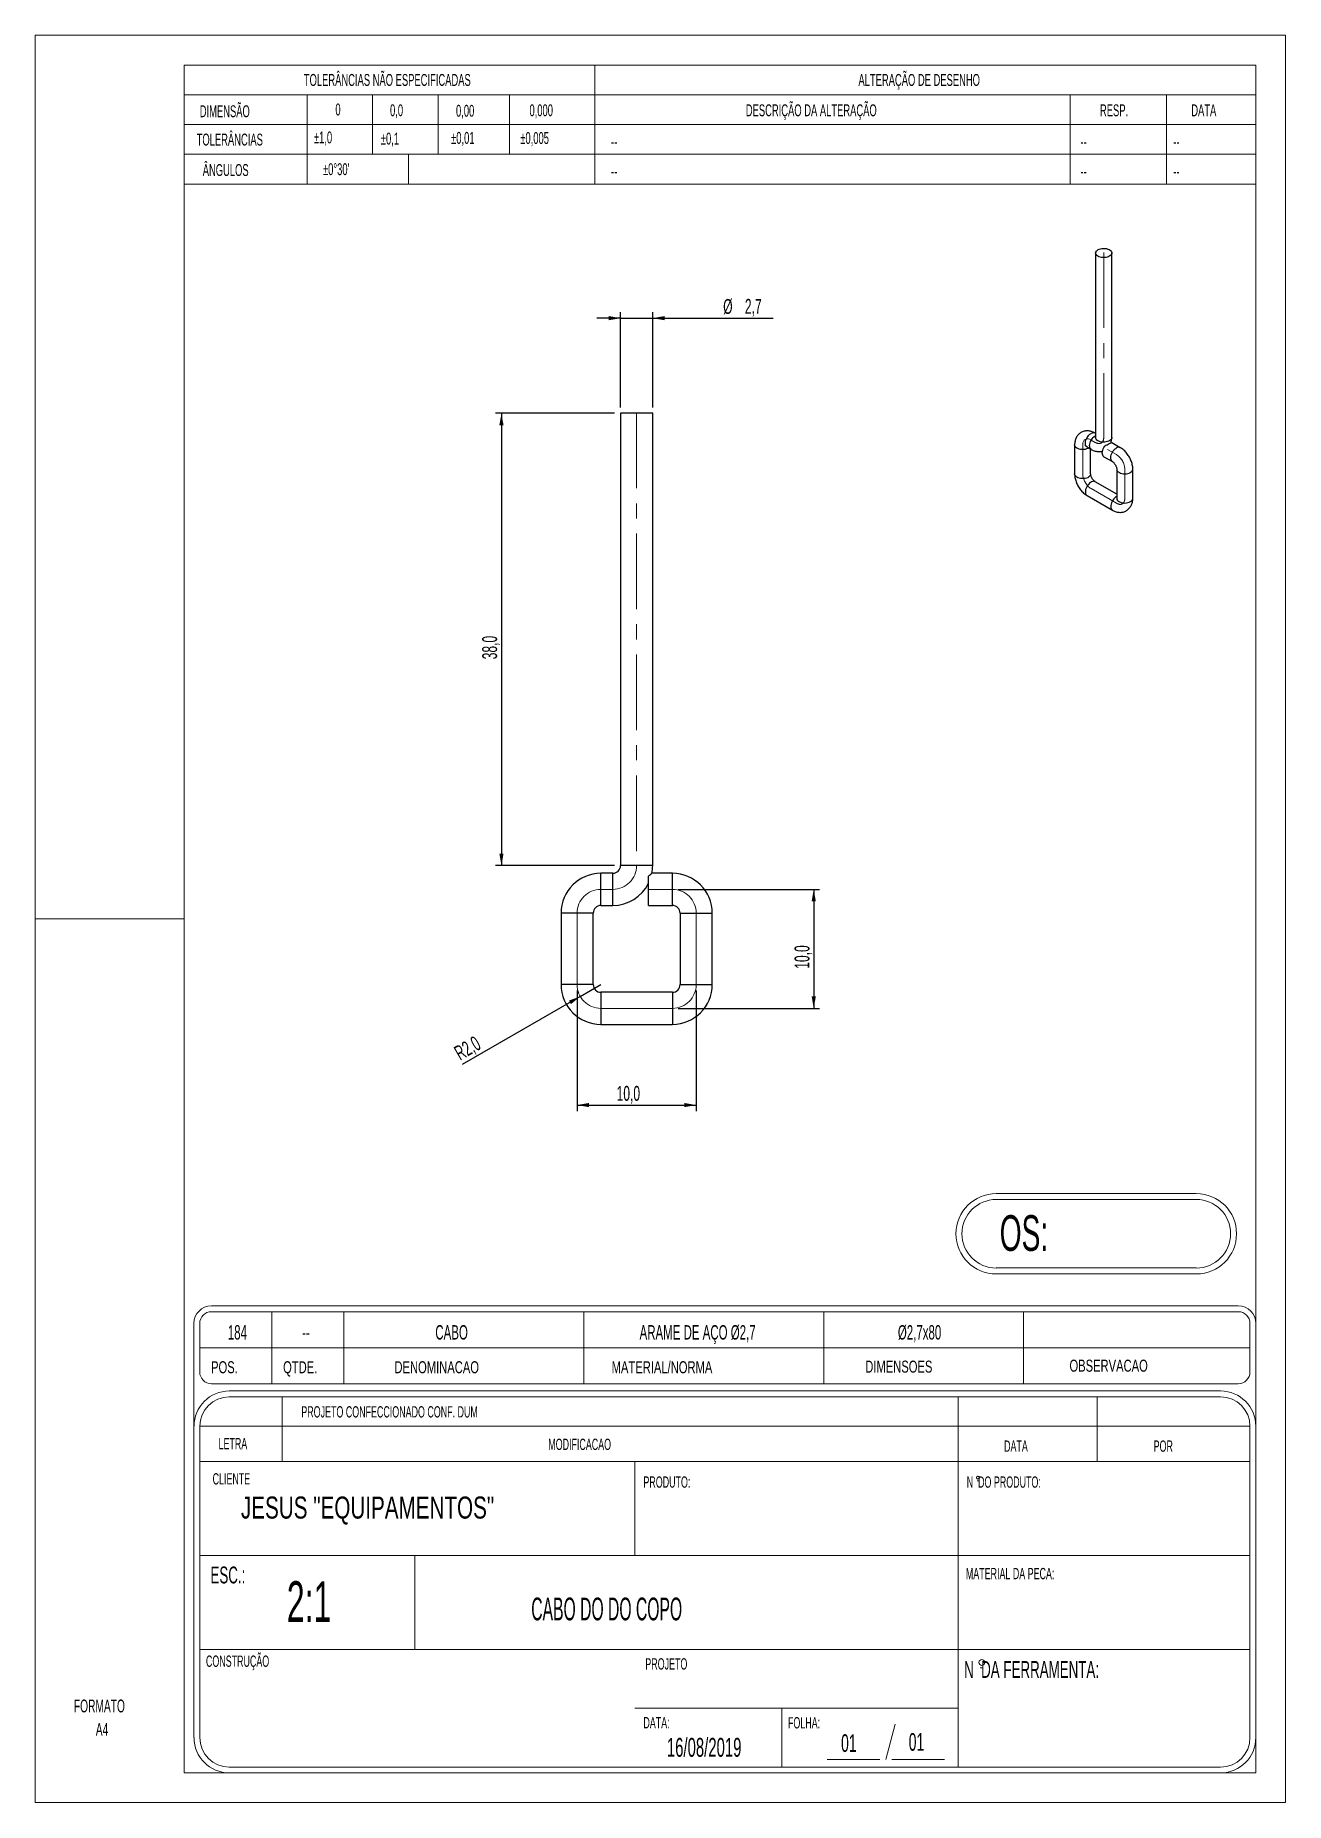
# Model space of a CAD drawing. Header units: millimetres. Extents: x 0 to 105, y 0 to 149.
import ezdxf

# ---------------------------------------------------------------- set-up
doc = ezdxf.new("R2010")
doc.units = ezdxf.units.MM
doc.header["$LTSCALE"] = 0.5
doc.linetypes.add('CENTERX2', pattern=[20.32, 12.7, -2.54, 2.54, -2.54])
doc.layers.add('COTAS', color=7, linetype='Continuous')
doc.styles.add('SLDTEXTSTYLE0', font='TXT', dxfattribs={"width": 0.595745})
doc.styles.add('SLDTEXTSTYLE1', font='TXT', dxfattribs={"width": 0.589474})
doc.styles.add('SLDTEXTSTYLE2', font='TXT', dxfattribs={"width": 0.515789})
doc.styles.add('SLDTEXTSTYLE3', font='TXT', dxfattribs={"width": 0.7})
doc.styles.add('SLDTEXTSTYLE4', font='TXT', dxfattribs={"width": 0.695035})
doc.styles.add('SLDTEXTSTYLE5', font='TXT', dxfattribs={"width": 0.605})
doc.dimstyles.new('SLDDIMSTYLE0', dxfattribs={"dimtxt": 1.25, "dimasz": 1, "dimexe": 0, "dimexo": 0.0625, "dimgap": 0.3125, "dimtad": 1, "dimdec": 1, "dimrnd": 1e-09, "dimzin": 12, "dimdsep": 46, "dimtxsty": 'SLDTEXTSTYLE5', "dimsah": 1, "dimcen": 0.09, "dimadec": 0, "dimazin": 3, "dimtfac": 1, "dimtdec": 3, "dimtofl": 0, "dimtmove": 0, "dimatfit": 3, "dimfxl": 0, "dimfrac": 2, "dimtolj": 1, "dimtzin": 12, "dimarcsym": 0})
doc.dimstyles.new('SLDDIMSTYLE1', dxfattribs={"dimtxt": 1.25, "dimasz": 1, "dimexe": 0, "dimexo": 0.0625, "dimgap": 0.3125, "dimtad": 1, "dimdec": 1, "dimrnd": 1e-09, "dimzin": 12, "dimdsep": 46, "dimtxsty": 'SLDTEXTSTYLE5', "dimsah": 1, "dimcen": 0, "dimadec": 0, "dimazin": 3, "dimtfac": 1, "dimtdec": 3, "dimtofl": 0, "dimtmove": 0, "dimatfit": 3, "dimfxl": 0, "dimfrac": 2, "dimtolj": 1, "dimtzin": 12, "dimarcsym": 0})
doc.dimstyles.new('SLDDIMSTYLE2', dxfattribs={"dimtxt": 1.25, "dimasz": 1, "dimexe": 0, "dimexo": 0.0625, "dimgap": 0.3125, "dimtad": 1, "dimdec": 1, "dimrnd": 1e-09, "dimzin": 12, "dimdsep": 46, "dimtxsty": 'SLDTEXTSTYLE5', "dimsah": 1, "dimcen": 0.09, "dimadec": 0, "dimazin": 3, "dimtfac": 1, "dimtdec": 3, "dimtmove": 0, "dimatfit": 0, "dimfxl": 0, "dimfrac": 2, "dimtolj": 1, "dimtzin": 12, "dimarcsym": 0})

# ---------------------------------------------------------------- blocks, each defined once
blk = doc.blocks.new('SW_NOTE_0')
at = {"color": 0, "linetype": 'Continuous', "lineweight": 18, "insert": (0, 1.39), "char_height": 1.076, "attachment_point": 1, "style": 'SLDTEXTSTYLE0'}
blk.add_mtext('FORMATO', dxfattribs=at)
blk = doc.blocks.new('SW_NOTE_0_1')
at = {"color": 0, "linetype": 'Continuous', "lineweight": 18, "insert": (0, 1.39), "char_height": 1.076, "attachment_point": 1, "style": 'SLDTEXTSTYLE0'}
blk.add_mtext('A4', dxfattribs=at)
blk = doc.blocks.new('Bloco2')
at = {"color": 7, "linetype": 'Continuous', "lineweight": 18}
for p, q in [((105.02, 148.53), (0.02, 148.53)), ((0.02, 148.53), (0.02, 0.03)), ((105.02, 0.03), (105.02, 148.53)), ((102.52, 146.03), (12.52, 146.03)), ((12.52, 146.03), (12.52, 2.53)), ((102.52, 2.53), (102.52, 146.03)), ((0.02, 74.28), (12.52, 74.28)), ((12.52, 2.53), (102.52, 2.53)), ((0.02, 0.03), (105.02, 0.03))]:
    blk.add_line(p, q, dxfattribs=at)
for name, p in [('SW_NOTE_0', (3.26, 7.3)), ('SW_NOTE_0_1', (5.1, 5.33))]:
    blk.add_blockref(name, p, dxfattribs=at)
blk = doc.blocks.new('_D')
at = {"layer": 'COTAS'}
for p, q in [((48.65, 116.92), (38.65, 116.92)), ((39.15, 116.92), (39.15, 78.92)), ((48.65, 78.92), (38.65, 78.92))]:
    blk.add_line(p, q, dxfattribs=at)
for points in [[(39.15, 116.92), (38.97, 115.92), (39.32, 115.92)], [(39.15, 78.92), (39.32, 79.92), (38.97, 79.92)]]:
    blk.add_solid(points, dxfattribs=at)
at = {"layer": 'COTAS', "insert": (37.53, 96.25), "char_height": 1.25, "attachment_point": 1, "rotation": 90, "style": 'SLDTEXTSTYLE5'}
blk.add_mtext('38,0', dxfattribs=at)
blk = doc.blocks.new('_D_1')
at = {"layer": 'COTAS'}
for p, q in [((45.5, 68.42), (45.5, 58.29)), ((55.5, 68.42), (55.5, 58.29)), ((45.5, 58.79), (55.5, 58.79))]:
    blk.add_line(p, q, dxfattribs=at)
for points in [[(45.5, 58.79), (46.5, 58.62), (46.5, 58.97)], [(55.5, 58.79), (54.5, 58.97), (54.5, 58.62)]]:
    blk.add_solid(points, dxfattribs=at)
at = {"layer": 'COTAS', "insert": (48.82, 60.4), "char_height": 1.25, "attachment_point": 1, "style": 'SLDTEXTSTYLE5'}
blk.add_mtext('10,0', dxfattribs=at)
blk = doc.blocks.new('_D_2')
at = {"layer": 'COTAS'}
for p, q in [((54, 76.92), (65.87, 76.92)), ((65.37, 76.92), (65.37, 66.92)), ((54, 66.92), (65.87, 66.92))]:
    blk.add_line(p, q, dxfattribs=at)
for points in [[(65.37, 76.92), (65.2, 75.92), (65.55, 75.92)], [(65.37, 66.92), (65.55, 67.92), (65.2, 67.92)]]:
    blk.add_solid(points, dxfattribs=at)
at = {"layer": 'COTAS', "insert": (63.76, 70.25), "char_height": 1.25, "attachment_point": 1, "rotation": 90, "style": 'SLDTEXTSTYLE5'}
blk.add_mtext('10,0', dxfattribs=at)
blk = doc.blocks.new('_D_3')
at = {"layer": 'COTAS'}
for q in [(47.5, 68.92), (35.85, 62.2)]:
    blk.add_line((45.76, 67.92), q, dxfattribs=at)
blk.add_solid([(45.76, 67.92), (44.81, 67.57), (44.98, 67.27)], dxfattribs=at)
at = {"layer": 'COTAS', "insert": (35.05, 63.59), "char_height": 1.25, "attachment_point": 1, "rotation": 30, "style": 'SLDTEXTSTYLE5'}
blk.add_mtext('R2,0', dxfattribs=at)
blk = doc.blocks.new('_D_4')
at = {"layer": 'COTAS'}
for p, q in [((49.15, 124.91), (47.15, 124.91)), ((49.15, 117.42), (49.15, 125.41)), ((49.15, 124.91), (51.85, 124.91)), ((51.85, 117.42), (51.85, 125.41)), ((51.85, 124.91), (61.97, 124.91))]:
    blk.add_line(p, q, dxfattribs=at)
for points in [[(49.15, 124.91), (48.15, 125.09), (48.15, 124.74)], [(51.85, 124.91), (52.85, 124.74), (52.85, 125.09)]]:
    blk.add_solid(points, dxfattribs=at)
at = {"layer": 'COTAS', "char_height": 1.25, "attachment_point": 1, "style": 'SLDTEXTSTYLE5'}
for s, insert in [('%%c', (57.77, 126.52)), ('2,7', (59.59, 126.53))]:
    blk.add_mtext(s, dxfattribs=dict(at, insert=insert))

msp = doc.modelspace()

# ---------------------------------------------------------------- linework, layer by layer
at = {"color": 7, "linetype": 'Continuous', "lineweight": 18}
for p, q in [((102.5, 146.18), (12.5, 146.18)), ((12.5, 136.18), (12.5, 146.18)), ((46.98, 136.18), (46.98, 146.18)), ((102.5, 146.18), (102.5, 136.18)), ((12.5, 143.68), (46.98, 143.68)), ((22.82, 136.18), (22.82, 143.68)), ((28.32, 138.68), (28.32, 143.68)), ((33.82, 138.68), (33.82, 143.68)), ((39.82, 138.68), (39.82, 143.68)), ((46.98, 143.68), (102.5, 143.68)), ((86.91, 136.18), (86.91, 143.68)), ((95, 136.18), (95, 143.68)), ((12.5, 141.18), (46.98, 141.18)), ((46.98, 141.18), (102.5, 141.18)), ((12.5, 138.68), (46.98, 138.68)), ((31.35, 138.68), (31.35, 136.18)), ((46.98, 138.68), (102.5, 138.68)), ((12.5, 136.18), (46.98, 136.18)), ((46.98, 136.18), (102.5, 136.18)), ((97.5, 51.36), (80.7, 51.36)), ((97.5, 50.86), (80.7, 50.86)), ((80.7, 45.11), (97.5, 45.11)), ((80.7, 44.61), (97.5, 44.61)), ((101.03, 41.92), (14.79, 41.92)), ((13.32, 5.64), (13.32, 40.45)), ((13.32, 40.45), (13.32, 33.91)), ((13.81, 40.45), (13.81, 36.36)), ((101.03, 41.43), (14.79, 41.43)), ((19.86, 35.38), (19.86, 41.43)), ((25.91, 35.38), (25.91, 41.43)), ((46.07, 35.38), (46.07, 41.43)), ((66.23, 35.38), (66.23, 41.43)), ((82.98, 35.38), (82.98, 41.43)), ((102.01, 36.36), (102.01, 40.45)), ((102.5, 5.64), (102.5, 40.45)), ((13.81, 38.4), (102.01, 38.4)), ((14.79, 35.38), (101.03, 35.38)), ((16.29, 34.77), (99.54, 34.77)), ((16.29, 34.28), (99.54, 34.28)), ((20.73, 28.85), (20.73, 34.28)), ((77.51, 34.28), (77.51, 28.85)), ((89.17, 34.28), (89.17, 28.85)), ((13.82, 5.64), (13.82, 31.81)), ((13.82, 31.81), (102.01, 31.81)), ((102.01, 31.81), (102.01, 5.64)), ((13.82, 28.85), (102.01, 28.85)), ((50.36, 28.85), (50.36, 20.95)), ((77.51, 28.85), (77.51, 20.95)), ((79.1, 27.23), (79.23, 27.23)), ((79.1, 27.22), (79.23, 27.22)), ((13.82, 20.95), (102.01, 20.95)), ((31.88, 13.05), (31.88, 20.95)), ((77.51, 13.05), (77.51, 20.95)), ((13.82, 13.05), (102.01, 13.05)), ((77.51, 13.05), (77.51, 3.17)), ((79.34, 11.5), (79.6, 11.5)), ((50.36, 8.11), (77.51, 8.11)), ((62.7, 8.11), (62.7, 3.17)), ((72.22, 6.77), (71.42, 3.81)), ((99.54, 3.17), (16.29, 3.17)), ((70.93, 3.81), (66.49, 3.81)), ((71.92, 3.81), (76.36, 3.81)), ((99.54, 2.68), (16.29, 2.68)), ((102.22, 2.68), (102.5, 2.68)), ((102.5, 2.68), (102.5, 2.96))]:
    msp.add_line(p, q, dxfattribs=at)
at = {"color": 7, "linetype": 'Continuous', "lineweight": 25}
for p, q in [((89.05, 130.39), (89.05, 114.88)), ((90.4, 114.88), (90.4, 130.39)), ((49.15, 116.92), (49.15, 78.92)), ((51.85, 116.92), (49.15, 116.92)), ((51.85, 78.92), (51.85, 116.92)), ((89.05, 115.23), (89, 115.26)), ((91.12, 114.03), (90.42, 114.44)), ((87.28, 114.26), (87.28, 111.82)), ((88.33, 114.09), (88.68, 113.88)), ((88.63, 111.82), (88.63, 113.91)), ((89.74, 113.27), (90.45, 112.86)), ((90.82, 112.22), (90.82, 109.77)), ((92.17, 109.77), (92.17, 112.22)), ((88.33, 110.01), (90.45, 108.78)), ((90.82, 110.13), (89, 111.17)), ((48.5, 78.27), (47.5, 78.27)), ((51.5, 75.57), (51.5, 78.04)), ((53.5, 78.27), (51.77, 78.27)), ((44.15, 74.92), (44.15, 68.92)), ((46.85, 68.92), (46.85, 74.92)), ((47.5, 75.57), (48.5, 75.57)), ((51.5, 75.57), (53.5, 75.57)), ((54.15, 74.92), (54.15, 68.92)), ((56.85, 68.92), (56.85, 74.92)), ((53.5, 68.27), (47.5, 68.27)), ((47.5, 65.57), (53.5, 65.57))]:
    msp.add_line(p, q, dxfattribs=at)
at = {"color": 8, "linetype": 'Continuous', "lineweight": 25}
for p, q in [((89.02, 115.02), (89.05, 115.04)), ((51.85, 78.92), (49.15, 78.92)), ((47.5, 75.57), (47.5, 78.27)), ((48.5, 75.57), (48.5, 78.27)), ((53.5, 75.57), (53.5, 78.27)), ((46.85, 74.92), (44.15, 74.92)), ((54.15, 74.92), (56.85, 74.92)), ((46.85, 68.92), (44.15, 68.92)), ((54.15, 68.92), (56.85, 68.92)), ((47.5, 68.27), (47.5, 65.57)), ((53.5, 68.27), (53.5, 65.57))]:
    msp.add_line(p, q, dxfattribs=at)
at = {"color": 7, "linetype": 'Continuous', "lineweight": 25, "flags": 128}
for points in [[(89.25, 130.67), (89.35, 130.71), (89.46, 130.75), (89.58, 130.77), (89.71, 130.78), (89.84, 130.78), (89.96, 130.76), (90.08, 130.72), (90.18, 130.68), (90.27, 130.63), (90.33, 130.56), (90.38, 130.49), (90.4, 130.42), (90.4, 130.35), (90.37, 130.27), (90.32, 130.2), (90.25, 130.14), (90.16, 130.09), (90.05, 130.05), (89.93, 130.02), (89.81, 130), (89.68, 130), (89.55, 130.02), (89.43, 130.04), (89.32, 130.08), (89.23, 130.13), (89.15, 130.19), (89.09, 130.26), (89.06, 130.33), (89.05, 130.4), (89.07, 130.47), (89.11, 130.54), (89.17, 130.61), (89.25, 130.67)], [(90.34, 114.47), (90.42, 114.44), (90.42, 114.44)], [(89.74, 113.27), (89.74, 113.27), (89.68, 113.32), (89.64, 113.39), (89.61, 113.48), (89.6, 113.58), (89.61, 113.7), (89.64, 113.81), (89.68, 113.94), (89.74, 114.05), (89.82, 114.16)]]:
    msp.add_lwpolyline(points, dxfattribs=at)
at = {"color": 8, "linetype": 'Continuous', "lineweight": 25, "flags": 128}
for points in [[(88.33, 114.09), (88.3, 114.1), (88.25, 114.16), (88.21, 114.23), (88.19, 114.32), (88.19, 114.42), (88.2, 114.54), (88.23, 114.65), (88.28, 114.77), (88.34, 114.88), (88.41, 114.99), (88.49, 115.08), (88.57, 115.16), (88.67, 115.22)], [(88.68, 113.88), (88.66, 113.9), (88.61, 113.95), (88.57, 114.03), (88.55, 114.12), (88.54, 114.22), (88.55, 114.33), (88.58, 114.45), (88.63, 114.56), (88.69, 114.68), (88.76, 114.78), (88.84, 114.88), (88.93, 114.96), (89.02, 115.02)], [(90.4, 114.88), (90.4, 114.83), (90.37, 114.76), (90.32, 114.69), (90.25, 114.63), (90.16, 114.58), (90.05, 114.54), (89.93, 114.51), (89.81, 114.49), (89.68, 114.49), (89.55, 114.5), (89.43, 114.53), (89.32, 114.57), (89.23, 114.62), (89.15, 114.67), (89.09, 114.74), (89.06, 114.81), (89.05, 114.88)], [(88.47, 114.01), (88.39, 113.96), (88.28, 113.92), (88.16, 113.89), (88.04, 113.88), (87.91, 113.88), (87.78, 113.89), (87.66, 113.91), (87.55, 113.95), (87.46, 114), (87.38, 114.06), (87.33, 114.13), (87.29, 114.2), (87.28, 114.26)], [(90.45, 112.87), (90.43, 112.88), (90.37, 112.93), (90.34, 113.01), (90.31, 113.1), (90.31, 113.2), (90.32, 113.31), (90.35, 113.43), (90.4, 113.54), (90.46, 113.66), (90.53, 113.76), (90.61, 113.86), (90.7, 113.94), (90.79, 114)], [(88.63, 111.82), (88.63, 111.77), (88.6, 111.7), (88.55, 111.63), (88.48, 111.57), (88.39, 111.51), (88.28, 111.47), (88.16, 111.44), (88.04, 111.43), (87.91, 111.43), (87.78, 111.44), (87.66, 111.46), (87.55, 111.5), (87.46, 111.55), (87.38, 111.61), (87.33, 111.68), (87.29, 111.75), (87.28, 111.82)], [(90.82, 112.22), (90.82, 112.2), (90.84, 112.12), (90.89, 112.05), (90.95, 111.99), (91.04, 111.94), (91.14, 111.89), (91.26, 111.86), (91.38, 111.84), (91.51, 111.83), (91.64, 111.84), (91.76, 111.87), (91.87, 111.9), (91.97, 111.95)], [(89, 111.17), (88.96, 111.19), (88.88, 111.21), (88.8, 111.2), (88.71, 111.17), (88.62, 111.11), (88.53, 111.04), (88.45, 110.95), (88.37, 110.85), (88.3, 110.74), (88.25, 110.63), (88.21, 110.51), (88.19, 110.4), (88.19, 110.29), (88.2, 110.19), (88.23, 110.11), (88.28, 110.05), (88.33, 110.01)], [(90.82, 109.93), (90.74, 109.89), (90.65, 109.82), (90.57, 109.73), (90.49, 109.63), (90.43, 109.52), (90.37, 109.4), (90.34, 109.29), (90.31, 109.17), (90.31, 109.06), (90.32, 108.97), (90.35, 108.89), (90.4, 108.82), (90.45, 108.78)], [(90.82, 109.77), (90.82, 109.75), (90.84, 109.67), (90.89, 109.6), (90.95, 109.54), (91.04, 109.49), (91.14, 109.44), (91.26, 109.41), (91.38, 109.39), (91.51, 109.38), (91.64, 109.39), (91.76, 109.42), (91.87, 109.45), (91.97, 109.5)]]:
    msp.add_lwpolyline(points, dxfattribs=at)
at = {"color": 7, "linetype": 'Continuous', "lineweight": 18}
for centre, radius in [((79.16, 27.5), 0.123), ((79.16, 27.48), 0.123), ((79.49, 11.96), 0.247)]:
    msp.add_circle(centre, radius, dxfattribs=at)
at = {"color": 8, "linetype": 'Continuous', "lineweight": 25}
for centre, start, end in [((88.86, 114.96), 64.2521, 127.0584), ((90.98, 113.74), 64.2725, 127.0572), ((91.84, 112.25), 292.8968, 356.0954), ((91.84, 109.8), 292.9312, 355.7486)]:
    msp.add_arc(centre, 0.325, start, end, dxfattribs=at)
at = {"color": 7, "linetype": 'Continuous', "lineweight": 25}
for centre, radius, start, end in [((48.5, 78.92), 0.65, 270, 0), ((48.5, 78.92), 3.35, 348.643, 0), ((47.5, 74.92), 3.35, 90, 180), ((48.5, 78.92), 3.35, 270, 333.5843), ((53.5, 74.92), 3.35, 360, 90), ((47.5, 74.92), 0.65, 90, 180), ((53.5, 74.92), 0.65, 360, 90), ((47.5, 68.92), 3.35, 180, 270), ((47.5, 68.92), 0.65, 180, 270), ((53.5, 68.92), 0.65, 270, 0), ((53.5, 68.92), 3.35, 270, 0)]:
    msp.add_arc(centre, radius, start, end, dxfattribs=at)
at = {"color": 7, "linetype": 'Continuous', "lineweight": 18}
for centre, radius, start, end in [((80.7, 47.98), 3.38, 90, 270), ((80.7, 47.98), 2.88, 90, 270), ((97.5, 47.98), 3.38, 270, 90), ((97.5, 47.98), 2.88, 270, 90), ((14.79, 40.45), 1.47, 90, 180), ((101.03, 40.45), 1.47, 0, 90), ((14.79, 40.45), 0.98, 90, 180), ((101.03, 40.45), 0.98, 0, 90), ((14.79, 36.36), 0.98, 180, 270), ((101.03, 36.36), 0.98, 270, 0), ((16.29, 31.81), 2.96, 90, 180), ((16.29, 31.81), 2.47, 90, 180), ((99.54, 31.81), 2.96, 0, 90), ((99.54, 31.81), 2.47, 0, 90), ((16.29, 5.64), 2.96, 180, 270), ((16.29, 5.64), 2.47, 180, 270), ((99.54, 5.64), 2.47, 270, 0), ((99.54, 5.64), 2.96, 270, 0)]:
    msp.add_arc(centre, radius, start, end, dxfattribs=at)
at = {"color": 7, "linetype": 'Continuous', "lineweight": 25}
for points, knots in [([(89, 115.26), (88.97, 115.28), (88.89, 115.32), (88.76, 115.37), (88.61, 115.42), (88.46, 115.44), (88.31, 115.45), (88.16, 115.43), (88.01, 115.39), (87.87, 115.33), (87.74, 115.26), (87.63, 115.16), (87.53, 115.05), (87.45, 114.93), (87.38, 114.8), (87.33, 114.66), (87.3, 114.5), (87.28, 114.37), (87.28, 114.29), (87.28, 114.26)], [0, 0, 0, 0, 0.04355, 0.109707, 0.173683, 0.235485, 0.295435, 0.35398, 0.417754, 0.479723, 0.540237, 0.599843, 0.659004, 0.718343, 0.778498, 0.840101, 0.903709, 0.969662, 1, 1, 1, 1]), ([(89.05, 114.88), (89.05, 114.87), (89.05, 114.86), (89.05, 114.85), (89.05, 114.85)], [0, 0, 0, 0, 0.366165, 1, 1, 1, 1]), ([(90.34, 114.47), (90.34, 114.46), (90.32, 114.44), (90.27, 114.4), (90.23, 114.38), (90.13, 114.32), (90.07, 114.29), (89.94, 114.22), (89.88, 114.19), (89.82, 114.16)], [0, 0, 0, 0, 0.25, 0.25, 0.5, 0.5, 0.75, 0.75, 1, 1, 1, 1]), ([(90.34, 114.47), (90.34, 114.48), (90.36, 114.53), (90.38, 114.64), (90.4, 114.77), (90.4, 114.85), (90.4, 114.88)], [0, 0, 0, 0, 0.039157, 0.421379, 0.817693, 1, 1, 1, 1]), ([(88.31, 114.1), (88.31, 114.1), (88.31, 114.1), (88.32, 114.09), (88.33, 114.09), (88.33, 114.09)], [0, 0, 0, 0, 0.286987, 0.898467, 1, 1, 1, 1]), ([(88.68, 113.88), (88.71, 113.87), (88.79, 113.82), (88.93, 113.77), (89.08, 113.72), (89.23, 113.7), (89.38, 113.7), (89.51, 113.71), (89.59, 113.73), (89.63, 113.74)], [0, 0, 0, 0, 0.109102, 0.27484, 0.435114, 0.589941, 0.740128, 0.886799, 1, 1, 1, 1]), ([(90.45, 112.86), (90.45, 112.86), (90.47, 112.85), (90.51, 112.82), (90.56, 112.78), (90.61, 112.72), (90.66, 112.65), (90.71, 112.57), (90.75, 112.48), (90.79, 112.4), (90.81, 112.33), (90.82, 112.26), (90.82, 112.24), (90.82, 112.22)], [0, 0, 0, 0, 0.050071, 0.138379, 0.228757, 0.322486, 0.419307, 0.518306, 0.61825, 0.71754, 0.814976, 0.910083, 1, 1, 1, 1]), ([(92.17, 112.22), (92.17, 112.26), (92.17, 112.35), (92.15, 112.51), (92.11, 112.69), (92.05, 112.87), (91.98, 113.05), (91.89, 113.22), (91.79, 113.39), (91.68, 113.54), (91.56, 113.69), (91.42, 113.82), (91.28, 113.94), (91.17, 114), (91.12, 114.03)], [0, 0, 0, 0, 0.051827, 0.137542, 0.223528, 0.309489, 0.395149, 0.480573, 0.56602, 0.651805, 0.738227, 0.825665, 0.91441, 1, 1, 1, 1]), ([(87.28, 111.82), (87.28, 111.78), (87.29, 111.68), (87.3, 111.53), (87.34, 111.35), (87.4, 111.17), (87.47, 110.99), (87.56, 110.82), (87.66, 110.65), (87.77, 110.5), (87.89, 110.35), (88.03, 110.22), (88.17, 110.1), (88.28, 110.04), (88.33, 110.01)], [0, 0, 0, 0, 0.051827, 0.137542, 0.223528, 0.309489, 0.395149, 0.480573, 0.56602, 0.651805, 0.738227, 0.825665, 0.91441, 1, 1, 1, 1]), ([(89, 111.17), (89, 111.18), (88.98, 111.19), (88.95, 111.21), (88.9, 111.26), (88.84, 111.32), (88.79, 111.39), (88.74, 111.47), (88.7, 111.56), (88.67, 111.64), (88.64, 111.71), (88.63, 111.78), (88.63, 111.8), (88.63, 111.82)], [0, 0, 0, 0, 0.050071, 0.138379, 0.228757, 0.322486, 0.419307, 0.518306, 0.61825, 0.71754, 0.814976, 0.910083, 1, 1, 1, 1]), ([(90.45, 108.78), (90.48, 108.76), (90.56, 108.72), (90.69, 108.66), (90.85, 108.62), (91, 108.6), (91.14, 108.59), (91.29, 108.61), (91.44, 108.64), (91.58, 108.7), (91.71, 108.78), (91.82, 108.88), (91.92, 108.99), (92, 109.11), (92.07, 109.24), (92.12, 109.38), (92.15, 109.54), (92.17, 109.67), (92.17, 109.75), (92.17, 109.77)], [0, 0, 0, 0, 0.04355, 0.109707, 0.173683, 0.235485, 0.295435, 0.35398, 0.417754, 0.479723, 0.540237, 0.599843, 0.659004, 0.718343, 0.778498, 0.840101, 0.903709, 0.969662, 1, 1, 1, 1]), ([(90.82, 109.77), (90.82, 109.77), (90.82, 109.75), (90.82, 109.75), (90.82, 109.75)], [0, 0, 0, 0, 0.366157, 1, 1, 1, 1]), ([(51.5, 78.04), (51.53, 78.07), (51.62, 78.13), (51.72, 78.22), (51.79, 78.27), (51.77, 78.26), (51.77, 78.26)], [0, 0, 0, 0, 0.192413, 0.548778, 0.890389, 1, 1, 1, 1])]:
    msp.add_open_spline(points, degree=3, knots=knots, dxfattribs=at)
at = {"layer": 'COTAS', "linetype": 'CENTERX2', "lineweight": 18}
for p, q in [((89.73, 130.44), (89.73, 114.88)), ((50.5, 116.97), (50.5, 78.92)), ((89.02, 114.47), (88.67, 114.67)), ((87.96, 114.26), (87.96, 111.82)), ((90.79, 113.45), (90.04, 113.88)), ((91.49, 109.77), (91.49, 112.22)), ((88.67, 110.59), (90.79, 109.37)), ((48.5, 76.92), (47.5, 76.92)), ((53.5, 76.92), (51.45, 76.92)), ((45.5, 74.92), (45.5, 68.92)), ((55.5, 68.92), (55.5, 74.92)), ((47.5, 66.92), (53.5, 66.92))]:
    msp.add_line(p, q, dxfattribs=at)
for centre, start, end in [((48.5, 78.92), 270, 0), ((47.5, 74.92), 90, 180), ((53.5, 74.92), 0, 90), ((47.5, 68.92), 180, 270), ((53.5, 68.92), 270, 0)]:
    msp.add_arc(centre, 2, start, end, dxfattribs=at)
for centre, major_axis, start_param, end_param in [((88.67, 113.86), (0.5, -0.866), 2.356276, 3.927072), ((89.02, 115.29), (0.5, -0.866), 5.497868, 7.068665), ((90.79, 112.63), (-0.5, 0.866), 3.927072, 5.497868), ((88.67, 111.41), (0.5, -0.866), 3.927072, 5.497868), ((90.79, 110.18), (0.5, -0.866), 5.497868, 7.068665)]:
    msp.add_ellipse(centre, major_axis=major_axis, ratio=0.577382, start_param=start_param, end_param=end_param, dxfattribs=at)

# ---------------------------------------------------------------- block references
at = {"layer": 'COTAS'}
msp.add_blockref('Bloco2', (-0.02, 0.15), dxfattribs=at)

# ---------------------------------------------------------------- texts
at = {"color": 7, "linetype": 'Continuous', "lineweight": 0}
for s, insert, char_height, attachment_point, style in [('TOLERÂNCIAS NÃO ESPECIFICADAS', (29.56, 145.43), 1, 2, 'SLDTEXTSTYLE1'), ('ALTERAÇÃO DE DESENHO', (74.23, 145.43), 1, 2, 'SLDTEXTSTYLE1'), ('DIMENSÃO', (13.81, 142.8), 1, 1, 'SLDTEXTSTYLE1'), ('0', (25.2, 142.95), 1, 1, 'SLDTEXTSTYLE1'), ('0,0', (29.79, 142.88), 1, 1, 'SLDTEXTSTYLE1'), ('0,00', (35.33, 142.84), 1, 1, 'SLDTEXTSTYLE1'), ('0,000', (41.5, 142.88), 1, 1, 'SLDTEXTSTYLE1'), ('DESCRIÇÃO DA ALTERAÇÃO', (59.67, 142.88), 1, 1, 'SLDTEXTSTYLE1'), ('RESP.', (89.41, 142.88), 1, 1, 'SLDTEXTSTYLE1'), ('DATA', (97.08, 142.88), 1, 1, 'SLDTEXTSTYLE1'), ('TOLERÂNCIAS', (13.55, 140.42), 1, 1, 'SLDTEXTSTYLE1'), ('±1,0', (23.4, 140.6), 1, 1, 'SLDTEXTSTYLE1'), ('±0,1', (29.02, 140.5), 1, 1, 'SLDTEXTSTYLE1'), ('±0,01', (34.92, 140.56), 1, 1, 'SLDTEXTSTYLE1'), ('±0,005', (40.73, 140.55), 1, 1, 'SLDTEXTSTYLE1'), ('--', (48.35, 140.24), 1, 1, 'SLDTEXTSTYLE1'), ('--', (87.77, 140.24), 1, 1, 'SLDTEXTSTYLE1'), ('--', (95.57, 140.24), 1, 1, 'SLDTEXTSTYLE1'), ('ÂNGULOS', (14.06, 137.86), 1, 1, 'SLDTEXTSTYLE1'), ("±0°30'", (24.16, 137.93), 1, 1, 'SLDTEXTSTYLE1'), ('--', (48.35, 137.74), 1, 1, 'SLDTEXTSTYLE1'), ('--', (87.77, 137.74), 1, 1, 'SLDTEXTSTYLE1'), ('--', (95.57, 137.74), 1, 1, 'SLDTEXTSTYLE1'), ('OS:', (80.99, 49.54), 3, 1, 'SLDTEXTSTYLE1'), ('184', (16.97, 40.3), 1.21, 2, 'SLDTEXTSTYLE0'), ('CABO', (34.96, 40.3), 1.21, 2, 'SLDTEXTSTYLE0'), ('ARAME DE AÇO Ø2,7', (55.62, 40.3), 1.2096, 2, 'SLDTEXTSTYLE0'), ('Ø2,7x80', (74.26, 40.3), 1.21, 2, 'SLDTEXTSTYLE0'), ('--', (22.73, 40.3), 1.21, 2, 'SLDTEXTSTYLE0'), ('POS.', (14.76, 37.27), 1.011, 1, 'SLDTEXTSTYLE4'), ('QTDE.', (20.81, 37.27), 1.011, 1, 'SLDTEXTSTYLE4'), ('DENOMINACAO', (30.16, 37.27), 1.0112, 1, 'SLDTEXTSTYLE4'), ('MATERIAL/NORMA', (48.4, 37.27), 1.0112, 1, 'SLDTEXTSTYLE4'), ('DIMENSOES', (69.7, 37.32), 1.011, 1, 'SLDTEXTSTYLE4'), ('OBSERVACAO', (86.85, 37.4), 1.011, 1, 'SLDTEXTSTYLE4'), ('PROJETO CONFECCIONADO CONF. DUM', (22.34, 33.49), 0.948, 1, 'SLDTEXTSTYLE1'), ('LETRA', (15.39, 30.82), 0.948, 1, 'SLDTEXTSTYLE1'), ('MODIFICACAO', (43.08, 30.76), 0.948, 1, 'SLDTEXTSTYLE1'), ('DATA', (81.36, 30.61), 0.948, 1, 'SLDTEXTSTYLE1'), ('POR', (93.92, 30.61), 0.948, 1, 'SLDTEXTSTYLE1'), ('CLIENTE', (14.89, 27.86), 0.948, 1, 'SLDTEXTSTYLE1'), ('PRODUTO:', (51.07, 27.59), 0.948, 1, 'SLDTEXTSTYLE1'), ('N  DO PRODUTO:', (78.22, 27.59), 0.948, 1, 'SLDTEXTSTYLE1'), ('JESUS "EQUIPAMENTOS"', (17.27, 25.9), 1.8521, 1, 'SLDTEXTSTYLE3'), ('ESC.:', (14.71, 20.02), 1.422, 1, 'SLDTEXTSTYLE1'), ('MATERIAL DA PECA:', (78.15, 19.9), 0.948, 1, 'SLDTEXTSTYLE1'), ('2:1', (21.12, 18.78), 3.413, 1, 'SLDTEXTSTYLE1'), ('CABO DO DO COPO', (41.65, 17.41), 1.9112, 1, 'SLDTEXTSTYLE2'), ('CONSTRUÇÃO', (14.33, 12.54), 0.948, 1, 'SLDTEXTSTYLE1'), ('PROJETO', (51.23, 12.31), 0.948, 1, 'SLDTEXTSTYLE1'), ('N  DA FERRAMENTA:', (78, 12.08), 1.422, 1, 'SLDTEXTSTYLE1'), ('DATA:', (51.07, 7.37), 0.948, 1, 'SLDTEXTSTYLE1'), ('FOLHA:', (63.21, 7.36), 0.948, 1, 'SLDTEXTSTYLE1'), ('01', (73.35, 6.02), 1.481, 1, 'SLDTEXTSTYLE1'), ('16/08/2019', (53.04, 5.62), 1.587, 1, 'SLDTEXTSTYLE1'), ('01', (67.67, 5.92), 1.481, 1, 'SLDTEXTSTYLE1')]:
    msp.add_mtext(s, dxfattribs=dict(at, insert=insert, char_height=char_height, attachment_point=attachment_point, style=style))

# ---------------------------------------------------------------- dimensions: what is measured, and where the dimension line sits
at = {"layer": 'COTAS'}
dim = msp.add_linear_dim(base=(51.85, 124.91), p1=(49.15, 116.92), p2=(51.85, 116.92), angle=0, text='%%c<>', dimstyle='SLDDIMSTYLE2', dxfattribs=at)
dim.commit()
dim.dimension.update_dxf_attribs({"geometry": '_D_4', "text_midpoint": (59.87, 124.91), "dimtype": 160})
for base, p1, p2, angle, picture, middle in [((39.15, 78.92), (49.15, 116.92), (49.15, 78.92), 90, '_D', (39.15, 97.92)), ((65.37, 66.92), (53.5, 76.92), (53.5, 66.92), 90, '_D_2', (65.37, 71.92)), ((55.5, 58.79), (45.5, 68.92), (55.5, 68.92), 0, '_D_1', (50.5, 58.79))]:
    dim = msp.add_linear_dim(base=base, p1=p1, p2=p2, angle=angle, dimstyle='SLDDIMSTYLE0', dxfattribs=at)
    dim.commit()
    dim.dimension.update_dxf_attribs({"geometry": picture, "text_midpoint": middle, "dimtype": 160})
dim = msp.add_radius_dim(center=(47.5, 68.92), mpoint=(45.76, 67.92), dimstyle='SLDDIMSTYLE1', dxfattribs=at)
dim.commit()
dim.dimension.update_dxf_attribs({"geometry": '_D_3', "text_midpoint": (37.39, 63.08), "dimtype": 164})

doc.saveas('drawing.dxf')
